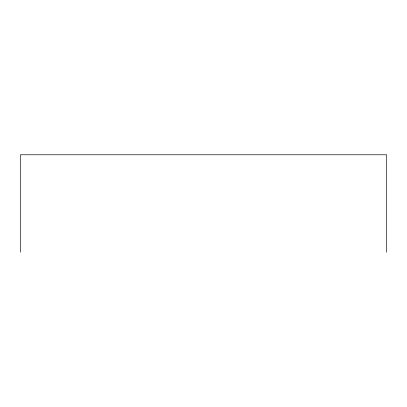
<?xml version="1.0" encoding="UTF-8"?>
<svg xmlns="http://www.w3.org/2000/svg" width="407" height="407" viewBox="0 0 407 407"><rect width="100%" height="100%" fill="white"/><g stroke="black" fill="none" stroke-linecap="round" stroke-linejoin="round"><path stroke-width="0.61" d="M386.65 252.218L386.65 154.782L20.35 154.782L20.35 252.218"/></g></svg>
